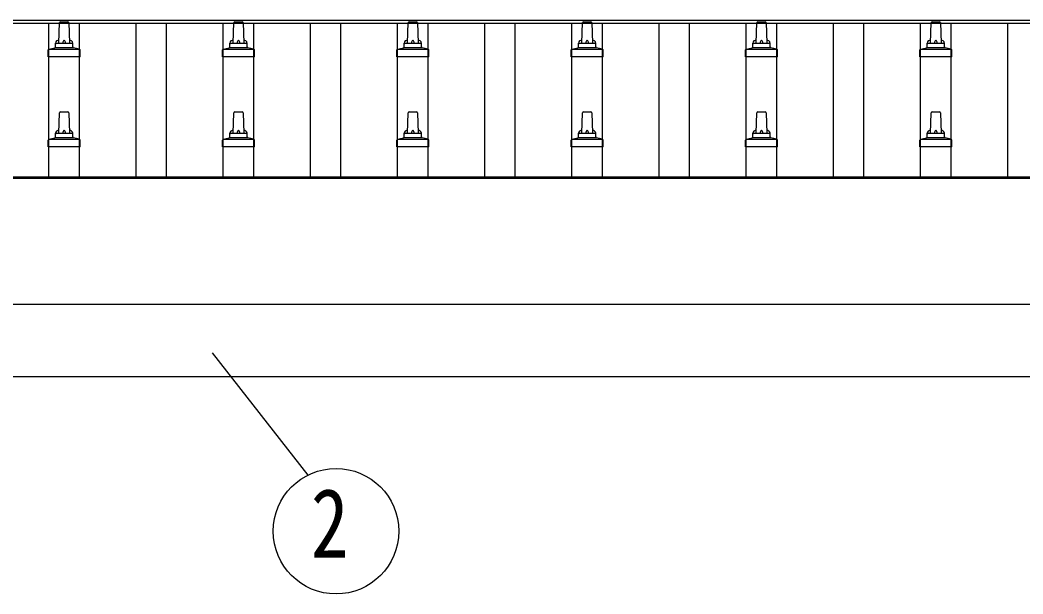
# Model space of a CAD drawing. Units: millimetres, scale not verified. Extents: x -12615 to 12615, y -8910 to 8910.
# Drawn here: x -9358 to -8207, y -689 to -31 of the extents above; entities that cross this region are included whole.
import ezdxf
from ezdxf.enums import TextEntityAlignment as Align

# ---------------------------------------------------------------- set-up
doc = ezdxf.new("R2010")
doc.units = ezdxf.units.MM
doc.header["$LTSCALE"] = 40
for name, color, linetype in [('0-5_YKK_13', 4, 'Continuous'), ('0-6_YKK_A1', 4, 'Continuous'), ('0-7_YKK_D', 6, 'Continuous')]:
    doc.layers.add(name, color=color, linetype=linetype)
doc.styles.add('ＭＳ ゴシック', font='')
doc.styles.get('ＭＳ ゴシック').set_extended_font_data('MS Gothic')

msp = doc.modelspace()

# ---------------------------------------------------------------- linework, layer by layer
at = {"layer": '0-5_YKK_13'}
for p, q in [((-9313.44, -57.41), (-9312.71, -33.88)), ((-9311.71, -32.91), (-9303.17, -32.91)), ((-9302.17, -33.88), (-9301.44, -57.41)), ((-9113.44, -57.41), (-9112.71, -33.88)), ((-9111.71, -32.91), (-9103.17, -32.91)), ((-9102.17, -33.88), (-9101.44, -57.41)), ((-8913.44, -57.41), (-8912.71, -33.88)), ((-8911.71, -32.91), (-8903.17, -32.91)), ((-8902.17, -33.88), (-8901.44, -57.41)), ((-8713.44, -57.41), (-8712.71, -33.88)), ((-8711.71, -32.91), (-8703.17, -32.91)), ((-8702.17, -33.88), (-8701.44, -57.41)), ((-8513.44, -57.41), (-8512.71, -33.88)), ((-8511.71, -32.91), (-8503.17, -32.91)), ((-8502.17, -33.88), (-8501.44, -57.41)), ((-8313.44, -57.41), (-8312.71, -33.88)), ((-8311.71, -32.91), (-8303.17, -32.91)), ((-8302.17, -33.88), (-8301.44, -57.41)), ((-9317.44, -61.62), (-9317.44, -57.41)), ((-9316.44, -57.41), (-9298.44, -57.41)), ((-9297.44, -61.62), (-9297.44, -57.41)), ((-9117.44, -61.62), (-9117.44, -57.41)), ((-9116.44, -57.41), (-9098.44, -57.41)), ((-9097.44, -61.62), (-9097.44, -57.41)), ((-8917.44, -61.62), (-8917.44, -57.41)), ((-8916.44, -57.41), (-8898.44, -57.41)), ((-8897.44, -61.62), (-8897.44, -57.41)), ((-8717.44, -61.62), (-8717.44, -57.41)), ((-8716.44, -57.41), (-8698.44, -57.41)), ((-8697.44, -61.62), (-8697.44, -57.41)), ((-8517.44, -61.62), (-8517.44, -57.41)), ((-8516.44, -57.41), (-8498.44, -57.41)), ((-8497.44, -61.62), (-8497.44, -57.41)), ((-8317.44, -61.62), (-8317.44, -57.41)), ((-8316.44, -57.41), (-8298.44, -57.41)), ((-8297.44, -61.62), (-8297.44, -57.41)), ((-9325.69, -72.91), (-9325.69, -65.19)), ((-9325.31, -64.41), (-9289.57, -64.41)), ((-9324.93, -64.22), (-9318.2, -62.59)), ((-9317.82, -62.41), (-9297.06, -62.41)), ((-9289.95, -64.22), (-9296.68, -62.59)), ((-9289.19, -72.91), (-9289.19, -65.19)), ((-9125.69, -72.91), (-9125.69, -65.19)), ((-9125.31, -64.41), (-9089.57, -64.41)), ((-9124.93, -64.22), (-9118.2, -62.59)), ((-9117.82, -62.41), (-9097.06, -62.41)), ((-9089.95, -64.22), (-9096.68, -62.59)), ((-9089.19, -72.91), (-9089.19, -65.19)), ((-8925.69, -72.91), (-8925.69, -65.19)), ((-8925.31, -64.41), (-8889.57, -64.41)), ((-8924.93, -64.22), (-8918.2, -62.59)), ((-8917.82, -62.41), (-8897.06, -62.41)), ((-8889.95, -64.22), (-8896.68, -62.59)), ((-8889.19, -72.91), (-8889.19, -65.19)), ((-8725.69, -72.91), (-8725.69, -65.19)), ((-8725.31, -64.41), (-8689.57, -64.41)), ((-8724.93, -64.22), (-8718.2, -62.59)), ((-8717.82, -62.41), (-8697.06, -62.41)), ((-8689.95, -64.22), (-8696.68, -62.59)), ((-8689.19, -72.91), (-8689.19, -65.19)), ((-8525.69, -72.91), (-8525.69, -65.19)), ((-8525.31, -64.41), (-8489.57, -64.41)), ((-8524.93, -64.22), (-8518.2, -62.59)), ((-8517.82, -62.41), (-8497.06, -62.41)), ((-8489.95, -64.22), (-8496.68, -62.59)), ((-8489.19, -72.91), (-8489.19, -65.19)), ((-8325.69, -72.91), (-8325.69, -65.19)), ((-8325.31, -64.41), (-8289.57, -64.41)), ((-8324.93, -64.22), (-8318.2, -62.59)), ((-8317.82, -62.41), (-8297.06, -62.41)), ((-8289.95, -64.22), (-8296.68, -62.59)), ((-8289.19, -72.91), (-8289.19, -65.19)), ((-9289.19, -72.91), (-9325.69, -72.91)), ((-9089.19, -72.91), (-9125.69, -72.91)), ((-8889.19, -72.91), (-8925.69, -72.91)), ((-8689.19, -72.91), (-8725.69, -72.91)), ((-8489.19, -72.91), (-8525.69, -72.91)), ((-8289.19, -72.91), (-8325.69, -72.91)), ((-9313.44, -160.74), (-9312.71, -137.21)), ((-9311.71, -136.24), (-9303.17, -136.24)), ((-9302.17, -137.21), (-9301.44, -160.74)), ((-9113.44, -160.74), (-9112.71, -137.21)), ((-9111.71, -136.24), (-9103.17, -136.24)), ((-9102.17, -137.21), (-9101.44, -160.74)), ((-8913.44, -160.74), (-8912.71, -137.21)), ((-8911.71, -136.24), (-8903.17, -136.24)), ((-8902.17, -137.21), (-8901.44, -160.74)), ((-8713.44, -160.74), (-8712.71, -137.21)), ((-8711.71, -136.24), (-8703.17, -136.24)), ((-8702.17, -137.21), (-8701.44, -160.74)), ((-8513.44, -160.74), (-8512.71, -137.21)), ((-8511.71, -136.24), (-8503.17, -136.24)), ((-8502.17, -137.21), (-8501.44, -160.74)), ((-8313.44, -160.74), (-8312.71, -137.21)), ((-8311.71, -136.24), (-8303.17, -136.24)), ((-8302.17, -137.21), (-8301.44, -160.74)), ((-9317.44, -164.95), (-9317.44, -160.74)), ((-9316.44, -160.74), (-9298.44, -160.74)), ((-9297.44, -164.95), (-9297.44, -160.74)), ((-9117.44, -164.95), (-9117.44, -160.74)), ((-9116.44, -160.74), (-9098.44, -160.74)), ((-9097.44, -164.95), (-9097.44, -160.74)), ((-8917.44, -164.95), (-8917.44, -160.74)), ((-8916.44, -160.74), (-8898.44, -160.74)), ((-8897.44, -164.95), (-8897.44, -160.74)), ((-8717.44, -164.95), (-8717.44, -160.74)), ((-8716.44, -160.74), (-8698.44, -160.74)), ((-8697.44, -164.95), (-8697.44, -160.74)), ((-8517.44, -164.95), (-8517.44, -160.74)), ((-8516.44, -160.74), (-8498.44, -160.74)), ((-8497.44, -164.95), (-8497.44, -160.74)), ((-8317.44, -164.95), (-8317.44, -160.74)), ((-8316.44, -160.74), (-8298.44, -160.74)), ((-8297.44, -164.95), (-8297.44, -160.74)), ((-9325.69, -176.24), (-9325.69, -168.53)), ((-9325.31, -167.74), (-9289.57, -167.74)), ((-9324.93, -167.55), (-9318.2, -165.92)), ((-9317.82, -165.74), (-9297.06, -165.74)), ((-9289.95, -167.55), (-9296.68, -165.92)), ((-9289.19, -176.24), (-9289.19, -168.53)), ((-9125.69, -176.24), (-9125.69, -168.53)), ((-9125.31, -167.74), (-9089.57, -167.74)), ((-9124.93, -167.55), (-9118.2, -165.92)), ((-9117.82, -165.74), (-9097.06, -165.74)), ((-9089.95, -167.55), (-9096.68, -165.92)), ((-9089.19, -176.24), (-9089.19, -168.53)), ((-8925.69, -176.24), (-8925.69, -168.53)), ((-8925.31, -167.74), (-8889.57, -167.74)), ((-8924.93, -167.55), (-8918.2, -165.92)), ((-8917.82, -165.74), (-8897.06, -165.74)), ((-8889.95, -167.55), (-8896.68, -165.92)), ((-8889.19, -176.24), (-8889.19, -168.53)), ((-8725.69, -176.24), (-8725.69, -168.53)), ((-8725.31, -167.74), (-8689.57, -167.74)), ((-8724.93, -167.55), (-8718.2, -165.92)), ((-8717.82, -165.74), (-8697.06, -165.74)), ((-8689.95, -167.55), (-8696.68, -165.92)), ((-8689.19, -176.24), (-8689.19, -168.53)), ((-8525.69, -176.24), (-8525.69, -168.53)), ((-8525.31, -167.74), (-8489.57, -167.74)), ((-8524.93, -167.55), (-8518.2, -165.92)), ((-8517.82, -165.74), (-8497.06, -165.74)), ((-8489.95, -167.55), (-8496.68, -165.92)), ((-8489.19, -176.24), (-8489.19, -168.53)), ((-8325.69, -176.24), (-8325.69, -168.53)), ((-8325.31, -167.74), (-8289.57, -167.74)), ((-8324.93, -167.55), (-8318.2, -165.92)), ((-8317.82, -165.74), (-8297.06, -165.74)), ((-8289.95, -167.55), (-8296.68, -165.92)), ((-8289.19, -176.24), (-8289.19, -168.53)), ((-9289.19, -176.24), (-9325.69, -176.24)), ((-9089.19, -176.24), (-9125.69, -176.24)), ((-8889.19, -176.24), (-8925.69, -176.24)), ((-8689.19, -176.24), (-8725.69, -176.24)), ((-8489.19, -176.24), (-8525.69, -176.24)), ((-8289.19, -176.24), (-8325.69, -176.24))]:
    msp.add_line(p, q, dxfattribs=at)
for centre, radius, start, end in [((-9311.71, -33.91), 1, 90, 178.60509), ((-9303.17, -33.91), 1, 1.39491, 90), ((-9111.71, -33.91), 1, 90, 178.60509), ((-9103.17, -33.91), 1, 1.39491, 90), ((-8911.71, -33.91), 1, 90, 178.60509), ((-8903.17, -33.91), 1, 1.39491, 90), ((-8711.71, -33.91), 1, 90, 178.60509), ((-8703.17, -33.91), 1, 1.39491, 90), ((-8511.71, -33.91), 1, 90, 178.60509), ((-8503.17, -33.91), 1, 1.39491, 90), ((-8311.71, -33.91), 1, 90, 178.60509), ((-8303.17, -33.91), 1, 1.39491, 90), ((-9313.36, -58.04), 4.13, 90, 171.17633), ((-9316.44, -58.41), 1, 90, 180), ((-9304.11, -57.41), 4.83, 133.60282, 180), ((-9310.77, -57.41), 4.83, 0, 46.39718), ((-9301.53, -58.04), 4.13, 8.82367, 90), ((-9298.44, -58.41), 1, 0, 90), ((-9113.36, -58.04), 4.13, 90, 171.17633), ((-9116.44, -58.41), 1, 90, 180), ((-9104.11, -57.41), 4.83, 133.60282, 180), ((-9110.77, -57.41), 4.83, 0, 46.39718), ((-9101.53, -58.04), 4.13, 8.82367, 90), ((-9098.44, -58.41), 1, 0, 90), ((-8913.36, -58.04), 4.13, 90, 171.17633), ((-8916.44, -58.41), 1, 90, 180), ((-8904.11, -57.41), 4.83, 133.60282, 180), ((-8910.77, -57.41), 4.83, 0, 46.39718), ((-8901.53, -58.04), 4.13, 8.82367, 90), ((-8898.44, -58.41), 1, 0, 90), ((-8713.36, -58.04), 4.13, 90, 171.17633), ((-8716.44, -58.41), 1, 90, 180), ((-8704.11, -57.41), 4.83, 133.60282, 180), ((-8710.77, -57.41), 4.83, 0, 46.39718), ((-8701.53, -58.04), 4.13, 8.82367, 90), ((-8698.44, -58.41), 1, 0, 90), ((-8513.36, -58.04), 4.13, 90, 171.17633), ((-8516.44, -58.41), 1, 90, 180), ((-8504.11, -57.41), 4.83, 133.60282, 180), ((-8510.77, -57.41), 4.83, 0, 46.39718), ((-8501.53, -58.04), 4.13, 8.82367, 90), ((-8498.44, -58.41), 1, 0, 90), ((-8313.36, -58.04), 4.13, 90, 171.17633), ((-8316.44, -58.41), 1, 90, 180), ((-8304.11, -57.41), 4.83, 133.60282, 180), ((-8310.77, -57.41), 4.83, 0, 46.39718), ((-8301.53, -58.04), 4.13, 8.82367, 90), ((-8298.44, -58.41), 1, 0, 90), ((-9324.69, -65.19), 1, 103.62699, 180), ((-9318.44, -61.62), 1, 283.62699, 0), ((-9296.44, -61.62), 1, 180, 256.37301), ((-9290.19, -65.19), 1, 0, 76.37301), ((-9124.69, -65.19), 1, 103.62699, 180), ((-9118.44, -61.62), 1, 283.62699, 0), ((-9096.44, -61.62), 1, 180, 256.37301), ((-9090.19, -65.19), 1, 0, 76.37301), ((-8924.69, -65.19), 1, 103.62699, 180), ((-8918.44, -61.62), 1, 283.62699, 0), ((-8896.44, -61.62), 1, 180, 256.37301), ((-8890.19, -65.19), 1, 0, 76.37301), ((-8724.69, -65.19), 1, 103.62699, 180), ((-8718.44, -61.62), 1, 283.62699, 0), ((-8696.44, -61.62), 1, 180, 256.37301), ((-8690.19, -65.19), 1, 0, 76.37301), ((-8524.69, -65.19), 1, 103.62699, 180), ((-8518.44, -61.62), 1, 283.62699, 0), ((-8496.44, -61.62), 1, 180, 256.37301), ((-8490.19, -65.19), 1, 0, 76.37301), ((-8324.69, -65.19), 1, 103.62699, 180), ((-8318.44, -61.62), 1, 283.62699, 0), ((-8296.44, -61.62), 1, 180, 256.37301), ((-8290.19, -65.19), 1, 0, 76.37301), ((-9311.71, -137.24), 1, 90, 178.60509), ((-9303.17, -137.24), 1, 1.39491, 90), ((-9111.71, -137.24), 1, 90, 178.60509), ((-9103.17, -137.24), 1, 1.39491, 90), ((-8911.71, -137.24), 1, 90, 178.60509), ((-8903.17, -137.24), 1, 1.39491, 90), ((-8711.71, -137.24), 1, 90, 178.60509), ((-8703.17, -137.24), 1, 1.39491, 90), ((-8511.71, -137.24), 1, 90, 178.60509), ((-8503.17, -137.24), 1, 1.39491, 90), ((-8311.71, -137.24), 1, 90, 178.60509), ((-8303.17, -137.24), 1, 1.39491, 90), ((-9313.36, -161.37), 4.13, 90, 171.17633), ((-9316.44, -161.74), 1, 90, 180), ((-9304.11, -160.74), 4.83, 133.60282, 180), ((-9310.77, -160.74), 4.83, 0, 46.39718), ((-9301.53, -161.37), 4.13, 8.82367, 90), ((-9298.44, -161.74), 1, 0, 90), ((-9113.36, -161.37), 4.13, 90, 171.17633), ((-9116.44, -161.74), 1, 90, 180), ((-9104.11, -160.74), 4.83, 133.60282, 180), ((-9110.77, -160.74), 4.83, 0, 46.39718), ((-9101.53, -161.37), 4.13, 8.82367, 90), ((-9098.44, -161.74), 1, 0, 90), ((-8913.36, -161.37), 4.13, 90, 171.17633), ((-8916.44, -161.74), 1, 90, 180), ((-8904.11, -160.74), 4.83, 133.60282, 180), ((-8910.77, -160.74), 4.83, 0, 46.39718), ((-8901.53, -161.37), 4.13, 8.82367, 90), ((-8898.44, -161.74), 1, 0, 90), ((-8713.36, -161.37), 4.13, 90, 171.17633), ((-8716.44, -161.74), 1, 90, 180), ((-8704.11, -160.74), 4.83, 133.60282, 180), ((-8710.77, -160.74), 4.83, 0, 46.39718), ((-8701.53, -161.37), 4.13, 8.82367, 90), ((-8698.44, -161.74), 1, 0, 90), ((-8513.36, -161.37), 4.13, 90, 171.17633), ((-8516.44, -161.74), 1, 90, 180), ((-8504.11, -160.74), 4.83, 133.60282, 180), ((-8510.77, -160.74), 4.83, 0, 46.39718), ((-8501.53, -161.37), 4.13, 8.82367, 90), ((-8498.44, -161.74), 1, 0, 90), ((-8313.36, -161.37), 4.13, 90, 171.17633), ((-8316.44, -161.74), 1, 90, 180), ((-8304.11, -160.74), 4.83, 133.60282, 180), ((-8310.77, -160.74), 4.83, 0, 46.39718), ((-8301.53, -161.37), 4.13, 8.82367, 90), ((-8298.44, -161.74), 1, 0, 90), ((-9324.69, -168.53), 1, 103.62699, 180), ((-9318.44, -164.95), 1, 283.62699, 0), ((-9296.44, -164.95), 1, 180, 256.37301), ((-9290.19, -168.53), 1, 0, 76.37301), ((-9124.69, -168.53), 1, 103.62699, 180), ((-9118.44, -164.95), 1, 283.62699, 0), ((-9096.44, -164.95), 1, 180, 256.37301), ((-9090.19, -168.53), 1, 0, 76.37301), ((-8924.69, -168.53), 1, 103.62699, 180), ((-8918.44, -164.95), 1, 283.62699, 0), ((-8896.44, -164.95), 1, 180, 256.37301), ((-8890.19, -168.53), 1, 0, 76.37301), ((-8724.69, -168.53), 1, 103.62699, 180), ((-8718.44, -164.95), 1, 283.62699, 0), ((-8696.44, -164.95), 1, 180, 256.37301), ((-8690.19, -168.53), 1, 0, 76.37301), ((-8524.69, -168.53), 1, 103.62699, 180), ((-8518.44, -164.95), 1, 283.62699, 0), ((-8496.44, -164.95), 1, 180, 256.37301), ((-8490.19, -168.53), 1, 0, 76.37301), ((-8324.69, -168.53), 1, 103.62699, 180), ((-8318.44, -164.95), 1, 283.62699, 0), ((-8296.44, -164.95), 1, 180, 256.37301), ((-8290.19, -168.53), 1, 0, 76.37301)]:
    msp.add_arc(centre, radius, start, end, dxfattribs=at)
at = {"layer": '0-6_YKK_A1'}
for p, q in [((-10730.44, -30.89), (-7084.44, -30.89)), ((-10730.44, -34.47), (-7084.44, -34.47)), ((-9324.94, -210.5), (-9324.94, -34.47)), ((-9289.94, -210.5), (-9289.94, -34.47)), ((-9224.94, -210.5), (-9224.94, -34.47)), ((-9189.94, -210.5), (-9189.94, -34.47)), ((-9124.94, -210.5), (-9124.94, -34.47)), ((-9089.94, -210.5), (-9089.94, -34.47)), ((-9024.94, -210.5), (-9024.94, -34.47)), ((-8989.94, -210.5), (-8989.94, -34.47)), ((-8924.94, -210.5), (-8924.94, -34.47)), ((-8889.94, -210.5), (-8889.94, -34.47)), ((-8824.94, -210.5), (-8824.94, -34.47)), ((-8789.94, -210.5), (-8789.94, -34.47)), ((-8724.94, -210.5), (-8724.94, -34.47)), ((-8689.94, -210.5), (-8689.94, -34.47)), ((-8624.94, -210.5), (-8624.94, -34.47)), ((-8589.94, -210.5), (-8589.94, -34.47)), ((-8524.94, -210.5), (-8524.94, -34.47)), ((-8489.94, -210.5), (-8489.94, -34.47)), ((-8424.94, -210.5), (-8424.94, -34.47)), ((-8389.94, -210.5), (-8389.94, -34.47)), ((-8324.94, -210.5), (-8324.94, -34.47)), ((-8289.94, -210.5), (-8289.94, -34.47)), ((-8224.94, -210.5), (-8224.94, -34.47)), ((-10730.44, -210.67), (-7084.44, -210.67)), ((-10725.74, -212.22), (-7089.14, -212.22)), ((-7089.14, -357.1), (-10725.74, -357.1)), ((-10707.44, -440), (-7211.44, -440))]:
    msp.add_line(p, q, dxfattribs=at)
at = {"layer": '0-7_YKK_D'}
msp.add_line((-9137.8, -412.55), (-9027.91, -553.05), dxfattribs=at)
msp.add_circle((-8995.54, -617.36), 72, dxfattribs=at)

# ---------------------------------------------------------------- texts
at = {"layer": '0-7_YKK_D', "style": 'ＭＳ ゴシック', "width": 0.8}
msp.add_text('2', height=79.18, dxfattribs=at).set_placement((-9024.34, -671.36), align=Align.BOTTOM_LEFT)

doc.saveas('drawing.dxf')
